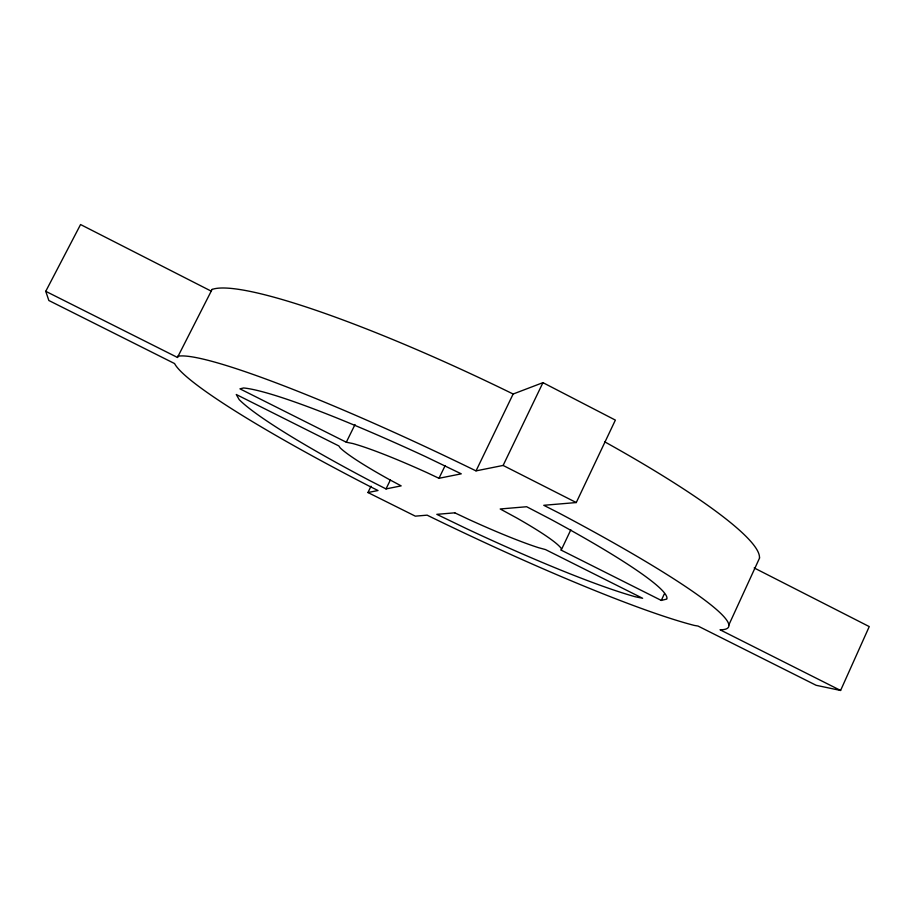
<?xml version="1.0" encoding="UTF-8"?>
<svg xmlns="http://www.w3.org/2000/svg" width="915" height="915" viewBox="0 0 915 915"><rect width="100%" height="100%" fill="white"/><g stroke="black" fill="none" stroke-linecap="round" stroke-linejoin="round"><path stroke-width="1.37" d="M561.192 550.144L561.398 548.691A125.092 12.284 25.8 0 0 516.712 517.959L500.208 508.98L526.651 506.738L550.59 519.194A240.336 23.756 25.8 0 1 666.795 599.073L661.293 600.423L561.192 550.144L570.834 529.785M371.032 486.22L367.944 492.533L415.319 516.151L427.145 515.156L429.57 516.369A308.046 30.618 25.8 0 0 694.439 625.448L697.996 626.043L816.146 685.301L840.599 690.459L869.25 626.592L754.2 567.941M728.763 625.117L759.633 557.875M661.293 600.423L664.29 593.961M840.599 690.459L720.036 629.772A308.046 30.618 25.8 0 0 559.271 513.189L543.762 505.297L576.267 502.552L615.372 420.099L542.95 382.653L513.143 394.022A306.411 42.685 25.8 0 0 212.12 289.437M177.464 357.456L211.216 291.142L80.566 224.541L45.75 291.313L177.464 357.456L178.059 356.198M513.143 394.022L476.04 470.87L503.124 465.438L542.95 382.653M438.983 478.293L461.263 473.833L425.532 456.608A240.336 23.756 25.8 0 0 243.619 387.971L239.959 388.841L346.293 442.231L352.858 443.535A125.092 12.284 25.8 0 1 427.088 472.689L438.983 478.293L445.159 465.575M386.016 488.919L401.159 485.876L388.875 479.3A125.092 12.284 25.8 0 1 340.174 447.881L338.859 445.948L236.276 394.502L239.17 399.592A240.336 23.756 25.8 0 0 369.603 480.524L386.016 488.919L390.35 480.043M211.216 291.142L212.063 289.403M346.293 442.231L355.02 424.549M367.944 492.533L377.998 490.52L369.271 486.151A307.875 30.607 25.8 0 1 174.582 363.564L48.85 300.509L45.75 291.313M503.124 465.438L576.267 502.552M178.059 356.221A307.875 30.607 25.8 0 1 475.937 470.848M604.689 441.808A306.411 42.685 25.8 0 1 759.461 557.773M454.789 512.823L436.821 514.344L467.165 528.973A240.336 23.756 25.8 0 0 635.227 596.752L642.639 598.284L545.546 549.595L538.489 547.673A125.092 12.284 25.8 0 1 468.274 519.194L454.789 512.823"/></g></svg>
